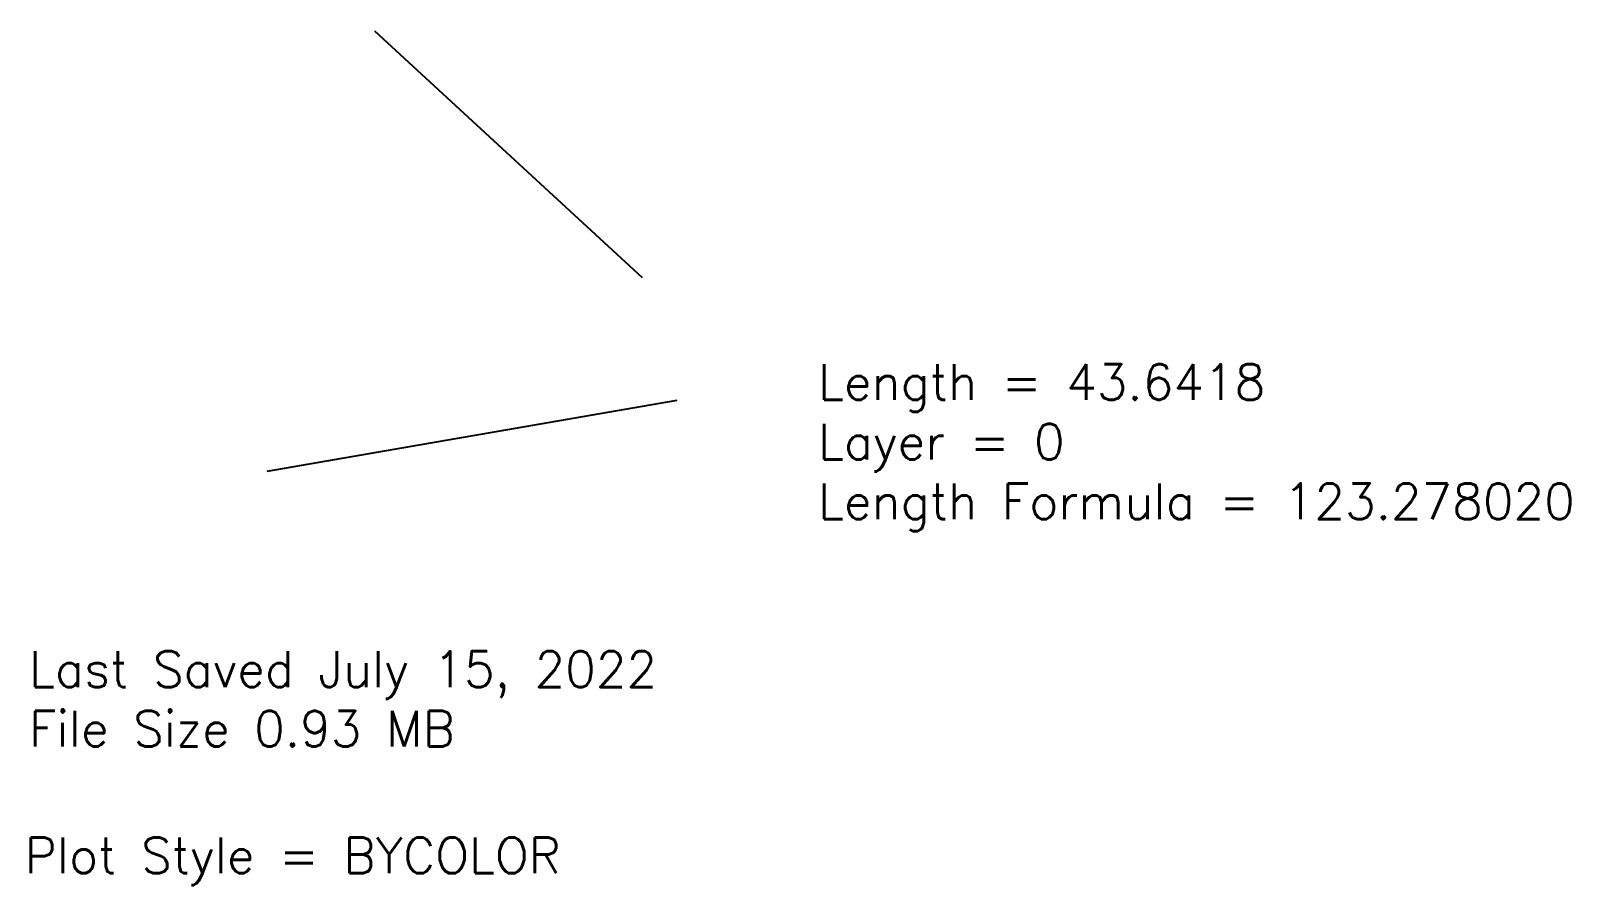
# Model space of a CAD drawing. Header units: feet. Extents: x -1.2 to 84.9, y -13.4 to 34.4.
import ezdxf

# ---------------------------------------------------------------- set-up
doc = ezdxf.new("R2010")
doc.units = ezdxf.units.FT
doc.header["$MEASUREMENT"] = 0
doc.styles.get("Standard").update_dxf_attribs({"font": 'simplex.shx'})

msp = doc.modelspace()

# ---------------------------------------------------------------- linework, layer by layer
for p, q in [((18.052, 34.392), (33.024, 20.589)), ((12.051, 9.753), (34.987, 13.732))]:
    msp.add_line(p, q)

# ---------------------------------------------------------------- texts
at = {"insert": (42.861, 15.735), "char_height": 2, "attachment_point": 1}
msp.add_mtext('Length = 43.6418\\PLayer = 0\\PLength Formula = 123.278020', dxfattribs=at)
at = {"insert": (-1.281, -0.325), "char_height": 2, "width": 39.44857, "attachment_point": 1}
msp.add_mtext('Last Saved July 15, 2022\\PFile Size 0.93 MB', dxfattribs=at)
at = {"insert": (-1.521, -10.746), "char_height": 2, "attachment_point": 1}
msp.add_mtext_dynamic_manual_height_columns('Plot Style = BYCOLOR', width=34.11524, gutter_width=1, heights=[0], dxfattribs=at)

doc.saveas('drawing.dxf')
